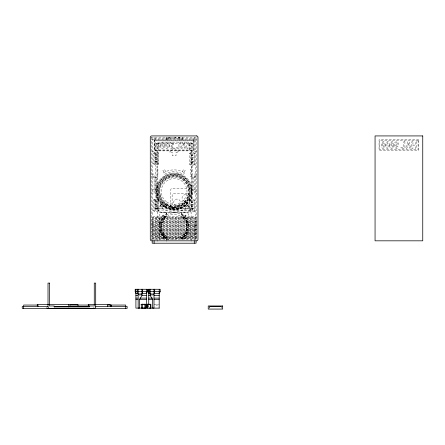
<?xml version="1.0" encoding="UTF-8"?>
<svg xmlns="http://www.w3.org/2000/svg" width="445" height="445" viewBox="0 0 445 445"><rect width="100%" height="100%" fill="white"/><g stroke="black" fill="none" stroke-linecap="round" stroke-linejoin="round"><path stroke-width="0.33" stroke-dasharray="2.23 1.67" d="M155.639 200.044L155.639 210.535L155.639 143.513L158.403 143.507L158.403 150.66M155.639 163.665L155.639 153.175M189.854 143.507L189.854 150.66L189.854 143.507L192.618 143.518L192.618 210.913M191.283 147.106A5.006 5.006 0 0 0 186.277 142.094L162.197 142.094A5.006 5.006 0 0 0 157.191 147.106L157.191 207.42A5.006 5.006 0 0 0 162.197 212.426L186.277 212.426A5.006 5.006 0 0 0 191.283 207.42L191.289 187.718L192.624 187.718M191.289 176.409L191.283 150.66M181.566 238.481L183.001 238.214L187 234.704L188.268 232.051L186.566 230.538L188.691 230.137L188.268 232.051L185.576 233.041L181.566 238.481L181.566 239.477L183.001 238.214L183.112 236.429L185.003 236.462C185.176 233.136 187.078 230.288 187 226.928C187.072 223.969 185.593 221.298 186.26 218.295L181.566 213.144L182.456 217.021M157.174 241.301L157.174 212.12L166.714 212.12L166.714 216.242C159.627 220.764 161.057 229.726 163.276 236.462L165.167 236.429L165.279 238.214L166.714 239.477M166.714 241.301L166.714 238.481L165.279 238.214L161.274 234.704L160.005 232.051L161.713 230.538L159.583 230.137L160.005 232.051L162.698 233.041L163.621 234.376L163.276 236.462L164.394 235.405M165.824 217.021L166.714 213.144L162.019 218.295L160.044 222.394L159.583 224.836L161.274 226.928L159.583 227.49L161.713 230.538M159.989 206.346L160.684 203.821L162.325 202.097L166.947 205.462L171.203 206.903A15.759 15.759 0 0 0 177.088 206.903L181.343 205.462L185.96 202.097L187.606 203.821L188.296 206.346L185.888 208.338A20.743 20.743 0 0 1 175.803 212.009A19.591 19.591 0 0 1 172.488 212.009A20.743 20.743 0 0 1 162.397 208.338L159.989 206.346L161.635 204.622L162.325 202.097M162.397 208.338L163.093 205.812L160.684 203.821M157.402 160.962L157.269 161.285L154.955 161.285L154.821 160.962M157.402 207.826L157.269 208.149L154.955 208.149L154.821 207.826M193.43 161.34L193.297 161.663L190.988 161.663L190.855 161.34M193.43 208.21L193.297 208.533L190.988 208.533L190.855 208.21M161.396 224.447L159.583 224.836L162.108 222.189L162.019 218.295L164.45 218.211L166.714 213.144M182.439 171.681L183.474 169.534L185.192 170.368L184.152 172.515M160.756 205.507C163.843 210.168 161.201 201.079 158.926 207.804L160.422 208.994L162.225 206.725M186.878 224.447L188.691 224.836L186.171 222.189L185.12 219.952L186.26 218.295L188.235 222.394L188.691 224.836L187 226.928L188.691 227.49L186.566 230.538M158.019 164.622L158.737 163.665L158.737 153.175L158.019 152.463L154.204 152.463L153.492 153.175L153.492 163.665L154.204 164.622L158.019 164.622L158.019 152.463M158.019 211.486L158.737 210.535L158.737 200.044L158.019 199.327L154.204 199.327L153.492 200.044L153.492 210.535L154.204 211.486L158.019 211.486L158.019 199.327M194.053 165L194.765 164.049L194.765 153.558L194.053 152.841L190.238 152.841L189.52 153.558L189.52 164.049L190.238 165L194.053 165L194.053 152.841M194.053 211.87L194.765 210.913L194.765 200.428L194.053 199.71L190.238 199.71L189.52 200.428L189.52 210.913L190.238 211.87L194.053 211.87L194.053 199.71M161.274 234.704L162.698 233.041M165.279 238.214L165.941 237.452M191.289 148.836L190.171 148.836L190.171 145.871L187.968 145.871L187.968 148.836L186.844 148.836L186.844 142.061L187.968 142.061L187.968 144.725L190.171 144.725L190.171 142.061L191.289 142.061L191.283 207.42L189.859 208.833L156.974 208.833L156.974 143.507M185.96 202.097L186.655 204.622L185.793 205.412A18.356 18.356 0 0 1 177.182 209.428A17.205 17.205 0 0 1 171.108 209.428A18.356 18.356 0 0 1 162.492 205.412L161.635 204.622M163.093 205.812L167.565 208.316L170.813 209.25A17.828 17.828 0 0 0 177.472 209.25L182.283 207.62L187.606 203.821M160.044 222.394L162.108 222.189M150.983 137.355L197.969 137.355M168.549 138.784L179.708 138.784M151.717 139.263L154.104 139.263M194.154 139.263L196.54 139.263M154.104 139.741L194.154 139.741M154.104 140.214L194.154 140.214M155.633 143.518L192.618 143.518M151.717 151.662L154.104 151.662L154.104 137.355M196.54 151.662L194.154 151.662L194.154 137.355M153.492 153.175L158.737 153.175M189.52 153.558L194.765 153.558M153.492 163.665L158.737 163.665M189.52 164.049L194.765 164.049M156.974 169.289L157.925 169.289L157.925 176.409L156.974 176.409M191.278 169.289L190.327 169.289L190.332 176.409L192.624 176.409M151.717 174.067L154.104 174.067L154.104 193.141L151.717 193.141M196.54 174.067L194.154 174.067L194.154 193.141L196.54 193.141M151.717 176.587L155.055 176.587L155.055 191.033L151.717 191.033M196.54 176.587L193.202 176.587L193.202 191.033L196.54 191.033M156.974 177.366L155.639 177.366L156.306 177.366L156.29 197.391L155.639 197.391L156.974 197.391M152.674 177.778L154.104 177.778M194.154 177.778L195.583 177.778M152.674 189.843L154.104 189.843M194.154 189.843L195.583 189.843M153.492 200.044L158.737 200.044M189.52 200.428L194.765 200.428M153.492 210.535L158.737 210.535M189.52 210.913L194.765 210.913M151.717 217.46L196.54 217.46M151.717 224.135L154.104 224.135L154.104 236.056L166.024 236.056L166.024 238.442M196.54 224.135L194.154 224.135L194.154 236.056L182.233 236.056L182.233 238.442M151.717 238.442L196.54 238.442M150.983 239.393L196.579 239.393L196.54 137.355M139.185 293.567L141.154 293.567M150.699 293.567L152.668 293.567M139.185 295.474L140.498 295.474M151.356 295.474L152.668 295.474M140.114 304.308L140.114 305.12M154.326 304.308L159.165 304.308M191.105 241.301L191.105 212.12L181.566 212.12L181.566 216.242L183.824 218.211L186.26 218.295M186.171 222.189L188.235 222.394M191.289 207.398L192.624 208.088L190.677 210.034L157.586 210.034L155.639 208.088M187.534 205.507C184.97 205.017 186.255 208.41 187.868 208.994L189.359 207.804C186.494 202.447 188.658 207.509 186.066 206.725M183.885 235.405L185.003 236.462L184.658 234.376M156.974 207.403L158.403 208.833M186.655 204.622L188.296 206.346M182.339 237.452L183.001 238.214M185.576 233.041L187 234.704M163.621 234.376L166.714 238.481M181.566 213.144L183.824 218.211L185.12 219.952M162.019 218.295L163.159 219.952M165.64 171.681L164.606 169.534L162.887 170.368L163.927 172.515M160.334 195.127L160.706 196.317M185.198 205.812L185.888 208.338M221.488 307.089L221.488 308.363M209.567 307.089L209.567 308.363M209.423 305.976L209.423 307.946M195.583 238.442L195.583 218.651L152.674 218.651L152.674 238.442M194.154 238.442L194.154 239.393M193.681 140.214L193.681 150.644L154.576 150.644L154.576 140.214M192.963 138.306L192.963 139.741M192.023 153.558L192.023 164.049M192.023 200.428L192.023 210.913M191.956 176.409L191.956 187.718M190.238 152.841L190.238 165M190.238 199.71L190.238 211.87M183.824 215.625L183.824 218.211M182.233 137.355L182.233 139.741M181.994 137.355L181.994 139.741M181.994 239.393L181.994 237.007L166.263 237.007L166.263 239.393M180.898 138.306L180.898 139.741M180.058 142.116L180.058 148.836L176.153 148.836L176.153 147.69L178.94 147.69L178.94 142.116M179.708 137.355L179.708 140.214M179.463 137.355L179.463 137.833L178.384 137.833L178.384 137.355M179.285 137.355L179.285 137.833M178.901 208.833L178.901 207.403L169.361 207.403L169.361 208.833M178.528 137.355L178.528 137.833M175.591 137.355L175.591 137.833L172.883 137.833L172.883 137.355M175.347 137.355L175.347 137.833M173.127 137.355L173.127 137.833M170.09 137.355L170.09 137.833L169.011 137.833L169.011 137.355M169.946 137.355L169.946 137.833M169.189 137.355L169.189 137.833M168.549 137.355L168.549 140.214M167.359 138.306L167.359 139.741M166.263 137.355L166.263 139.741M166.024 137.355L166.024 139.741M164.45 215.625L164.45 218.211M157.508 304.308L157.508 305.12L154.838 305.12L154.838 304.308M156.234 153.175L156.234 163.665M156.234 200.044L156.234 210.535M155.294 138.306L155.294 139.741M154.204 152.463L154.204 164.622M154.204 199.327L154.204 211.486M154.104 238.442L154.104 239.393M151.717 137.355L151.717 239.393M148.797 305.582L148.797 306.85M148.736 305.348L148.736 306.8M169.317 239.977A14.068 14.068 0 0 1 162.609 218.69A14.068 14.068 0 0 1 184.903 217.716A14.068 14.068 0 0 1 180.075 239.505M160.033 239.633A3.338 3.338 0 0 1 159.583 237.964L159.583 215.552A3.338 3.338 0 0 1 162.926 212.215L185.331 212.215A3.338 3.338 0 0 1 188.669 215.552L188.669 237.964A3.338 3.338 0 0 1 188.224 239.633M93.951 307.145A1.43 1.43 0 0 1 93.773 307.673M46.475 307.673A1.43 1.43 0 0 1 46.297 307.145M173.077 208.833A2.386 2.386 0 0 1 170.691 206.447L170.691 190.104A1.908 1.908 0 0 1 172.599 188.196L188.903 188.196A2.386 2.386 0 0 1 191.289 190.577M160.489 145.482L160.361 147.128L159.722 148.519A1.43 1.43 0 0 1 158.681 148.947C153.475 147.223 159.844 136.693 160.489 145.482M164.8 145.482L164.678 147.128L164.033 148.519A1.43 1.43 0 0 1 162.998 148.947C157.786 147.223 164.161 136.693 164.8 145.482M169.117 145.482L168.994 147.128L168.349 148.519A1.43 1.43 0 0 1 167.309 148.947C162.102 147.223 168.477 136.693 169.117 145.482M385.047 145.081L384.925 146.755L384.269 148.168A1.446 1.446 0 0 1 383.217 148.602C377.933 146.844 384.397 136.164 385.047 145.081M389.431 145.081L389.303 146.755L388.646 148.168A1.446 1.446 0 0 1 387.595 148.602C382.311 146.844 388.774 136.164 389.431 145.081M393.808 145.081L393.68 146.755L393.03 148.168A1.446 1.446 0 0 1 391.973 148.602C386.688 146.844 393.152 136.164 393.808 145.081M158.042 144.224L158.042 146.761L158.687 147.873L159.327 146.761L158.965 143.212L158.398 143.212L158.042 144.224M162.358 144.224L162.358 146.761L162.998 147.873L163.643 146.761L163.282 143.212L162.714 143.212L162.358 144.224M166.675 144.224L166.675 146.761L167.314 147.873L167.954 146.761L167.598 143.212L167.031 143.212L166.675 144.224M382.572 143.807L382.572 146.377L383.223 147.506L383.874 146.383L383.507 142.784L382.934 142.784L382.572 143.807M386.95 143.807L386.95 146.377L387.601 147.506L388.251 146.383L387.884 142.784L387.311 142.784L386.95 143.807M391.327 143.807L391.327 146.377L391.978 147.506L392.629 146.383L392.262 142.784L391.689 142.784L391.327 143.807M169.84 144.603C168.533 147.134 172.404 151.178 173.405 147.267L172.376 147.128L172.015 147.835L171.453 147.79L170.902 145.977L171.614 146.511A1.235 1.235 0 0 0 172.504 146.394L172.777 146.205A2.058 2.058 0 0 0 173.394 145.237C174.818 141.922 169.467 140.792 169.84 144.603M394.537 144.186C393.213 146.761 397.14 150.861 398.158 146.894L397.118 146.755L396.745 147.467L396.178 147.423L395.622 145.587L396.345 146.127A1.252 1.252 0 0 0 397.24 146.01L397.519 145.815A2.086 2.086 0 0 0 398.147 144.836C399.593 141.471 394.164 140.32 394.537 144.186M172.471 144.33L172.015 145.521L171.214 145.304L171.058 143.869L171.492 143.195L172.276 143.39L172.471 144.33M397.207 143.913L396.751 145.12L395.933 144.903L395.777 143.446L396.217 142.762L397.012 142.962L397.207 143.913M162.464 215.43C163.048 217.249 163.877 214.145 162.464 215.43M162.464 237.841C163.048 239.66 163.877 236.556 162.464 237.841M184.892 215.43C185.476 217.249 186.31 214.145 184.892 215.43M184.892 237.841C185.476 239.66 186.31 236.556 184.892 237.841M183.512 143.64L182.75 146.155L184.263 146.155L183.512 143.64M408.41 143.212L407.637 145.765L409.178 145.765L408.41 143.212M182.389 147.295L181.905 148.836L180.687 148.836L182.906 142.061L184.091 142.061L186.255 148.836L185.064 148.836L184.608 147.295L182.389 147.295M407.275 146.922L406.78 148.485L405.545 148.485L407.798 141.61L409.005 141.61L411.197 148.485L409.99 148.485L409.522 146.922L407.275 146.922M184.53 172.693L183.574 174.345A19.074 19.074 0 0 0 164.505 174.345L163.549 172.693L166.864 171.147A20.982 20.982 0 0 1 181.215 171.147L184.53 172.693M174.129 148.024L169.361 152.251L172.221 152.251L172.221 155.739L176.036 155.739L176.036 152.251L178.896 152.251L174.129 148.024M195.583 138.306L152.674 138.306L152.674 216.27L195.583 216.27L195.583 138.306M418.728 139.741L379.057 139.741L379.057 150.321L418.728 150.321L418.728 139.741M193.92 139.975L154.343 139.975L154.343 150.883L193.92 150.883L193.92 139.975M418.072 140.398L379.596 140.398L379.596 149.659L418.072 149.659L418.072 140.398M193.03 140.865L155.116 140.865L155.116 149.993L193.03 149.993L193.03 140.865M404.911 141.666L403.776 141.666L403.776 147.328L400.945 147.328L400.945 148.485L404.911 148.485L404.911 141.666M412.938 141.61L411.797 141.61L411.797 148.485L412.938 148.485L412.938 145.476L415.168 145.476L415.168 148.485L416.303 148.485L416.303 141.61L415.168 141.61L415.168 144.314L412.938 144.314L412.938 141.61M187.378 193.219L174.501 193.219A2.386 2.386 0 0 0 172.12 195.6L172.12 208.477A2.386 2.386 0 0 0 174.501 210.858L187.378 210.858A2.386 2.386 0 0 0 189.759 208.477L189.759 195.6A2.386 2.386 0 0 0 187.378 193.219M153.408 217.7L152.457 217.7L152.457 239.154L153.408 239.154L153.408 217.7M156.223 217.7L155.266 217.7L155.266 239.154L156.223 239.154L156.223 217.7M159.082 217.7L158.131 217.7L158.131 239.154L159.082 239.154L159.082 217.7M161.897 217.7L160.94 217.7L160.94 239.154L161.897 239.154L161.897 217.7M164.756 217.7L163.805 217.7L163.805 239.154L164.756 239.154L164.756 217.7M167.57 217.7L166.619 217.7L166.619 239.154L167.57 239.154L167.57 217.7M170.429 217.7L169.478 217.7L169.478 239.154L170.429 239.154L170.429 217.7M173.244 217.7L172.293 217.7L172.293 239.154L173.244 239.154L173.244 217.7M176.103 217.7L175.152 217.7L175.152 239.154L176.103 239.154L176.103 217.7M178.918 217.7L177.967 217.7L177.967 239.154L178.918 239.154L178.918 217.7M181.777 217.7L180.826 217.7L180.826 239.154L181.777 239.154L181.777 217.7M184.592 217.7L183.64 217.7L183.64 239.154L184.592 239.154L184.592 217.7M187.456 217.7L186.499 217.7L186.499 239.154L187.456 239.154L187.456 217.7M190.265 217.7L189.314 217.7L189.314 239.154L190.265 239.154L190.265 217.7M193.13 217.7L192.173 217.7L192.173 239.154L193.13 239.154L193.13 217.7M195.939 217.7L194.988 217.7L194.988 239.154L195.939 239.154L195.939 217.7M196.301 219.608L151.956 219.608L151.956 220.559L196.301 220.559L196.301 219.608M196.301 221.515L151.956 221.515L151.956 222.467L196.301 222.467L196.301 221.515M196.301 223.418L151.956 223.418L151.956 224.375L196.301 224.375L196.301 223.418M196.301 225.326L151.956 225.326L151.956 226.283L196.301 226.283L196.301 225.326M196.301 227.234L151.956 227.234L151.956 228.19L196.301 228.19L196.301 227.234M196.301 229.142L151.956 229.142L151.956 230.098L196.301 230.098L196.301 229.142M196.301 231.05L151.956 231.05L151.956 232.001L196.301 232.001L196.301 231.05M196.301 232.958L151.956 232.958L151.956 233.909L196.301 233.909L196.301 232.958M196.301 234.865L151.956 234.865L151.956 235.817L196.301 235.817L196.301 234.865M196.301 236.773L151.956 236.773L151.956 237.725L196.301 237.725L196.301 236.773M191.478 209.022A1.335 1.335 0 0 0 193.48 207.865A1.335 1.335 0 0 0 191.478 206.708A1.335 1.335 0 0 0 191.478 209.022M191.478 204.633A1.335 1.335 0 0 0 193.48 203.476A1.335 1.335 0 0 0 191.478 202.319A1.335 1.335 0 0 0 191.478 204.633M155.444 208.638A1.335 1.335 0 0 0 157.447 207.481A1.335 1.335 0 0 0 155.444 206.324A1.335 1.335 0 0 0 155.444 208.638M155.444 204.249A1.335 1.335 0 0 0 157.447 203.092A1.335 1.335 0 0 0 155.444 201.941A1.335 1.335 0 0 0 155.444 204.249M162.564 216.17A0.718 0.718 0 0 0 163.638 215.552A0.718 0.718 0 0 0 162.564 214.935A0.718 0.718 0 0 0 162.564 216.17M184.975 216.17A0.718 0.718 0 0 0 186.049 215.552A0.718 0.718 0 0 0 184.975 214.935A0.718 0.718 0 0 0 184.975 216.17M184.975 238.581A0.718 0.718 0 0 0 186.049 237.964A0.718 0.718 0 0 0 184.975 237.346A0.718 0.718 0 0 0 184.975 238.581M162.419 238.47A0.718 0.718 0 0 0 163.615 238.147A0.718 0.718 0 0 0 162.737 237.274A0.718 0.718 0 0 0 162.419 238.47M167.932 237.496A12.399 12.399 0 0 0 186.527 226.761A12.399 12.399 0 0 0 167.932 216.02A12.399 12.399 0 0 0 167.932 237.496M164.95 207.292A18.356 18.356 0 0 0 192.485 191.394A18.356 18.356 0 0 0 164.95 175.497A18.356 18.356 0 0 0 164.95 207.292M166.141 205.228A15.976 15.976 0 0 0 190.104 191.394A15.976 15.976 0 0 0 166.141 177.561A15.976 15.976 0 0 0 166.141 205.228M165.034 205.668A16.927 16.927 0 0 0 191.038 192.129A16.927 16.927 0 0 0 166.313 176.381A16.927 16.927 0 0 0 165.034 205.668M191.478 162.152A1.335 1.335 0 0 0 193.48 160.995A1.335 1.335 0 0 0 191.478 159.838A1.335 1.335 0 0 0 191.478 162.152M191.478 157.769A1.335 1.335 0 0 0 193.48 156.612A1.335 1.335 0 0 0 191.478 155.455A1.335 1.335 0 0 0 191.478 157.769M183.69 200.89A3.338 3.338 0 0 0 188.697 197.997A3.338 3.338 0 0 0 183.69 195.11A3.338 3.338 0 0 0 183.69 200.89M183.69 208.755A3.338 3.338 0 0 0 188.697 205.868A3.338 3.338 0 0 0 183.69 202.976A3.338 3.338 0 0 0 183.69 208.755M175.369 205.273A3.338 3.338 0 0 0 180.375 202.38A3.338 3.338 0 0 0 175.369 199.494A3.338 3.338 0 0 0 175.369 205.273M155.444 161.769A1.335 1.335 0 0 0 157.447 160.617A1.335 1.335 0 0 0 155.444 159.46A1.335 1.335 0 0 0 155.444 161.769M155.444 157.385A1.335 1.335 0 0 0 157.447 156.228A1.335 1.335 0 0 0 155.444 155.071A1.335 1.335 0 0 0 155.444 157.385M165.946 203.143A14.307 14.307 0 0 0 188.396 192.674A14.307 14.307 0 0 0 168.104 178.462A14.307 14.307 0 0 0 165.946 203.143M164.305 205.484A17.166 17.166 0 0 0 191.25 192.919A17.166 17.166 0 0 0 166.892 175.87A17.166 17.166 0 0 0 164.305 205.484M164.989 204.511A15.976 15.976 0 0 0 190.06 192.819A15.976 15.976 0 0 0 167.398 176.949A15.976 15.976 0 0 0 164.989 204.511M166.641 204.433A15.019 15.019 0 0 0 189.169 191.422A15.019 15.019 0 0 0 166.641 178.417A15.019 15.019 0 0 0 166.641 204.433M166.758 204.227A14.78 14.78 0 0 0 188.93 191.422A14.78 14.78 0 0 0 166.758 178.623A14.78 14.78 0 0 0 166.758 204.227M165.946 204.85A15.736 15.736 0 0 0 189.882 191.817A15.736 15.736 0 0 0 166.625 177.605A15.736 15.736 0 0 0 165.946 204.85M166.797 201.997A12.872 12.872 0 0 0 186.978 192.507A12.872 12.872 0 0 0 168.672 179.774A12.872 12.872 0 0 0 166.797 201.997M165.206 206.908A17.883 17.883 0 0 0 192.029 191.422A17.883 17.883 0 0 0 165.206 175.942A17.883 17.883 0 0 0 165.206 206.908M164.85 206.08A17.355 17.355 0 0 0 191.489 192.145A17.355 17.355 0 0 0 166.102 176.048A17.355 17.355 0 0 0 164.85 206.08"/><path stroke-width="0.67" d="M141.71 308.09L145.526 308.09L145.56 304.269L141.71 304.274L141.71 308.09L142.283 308.09L142.283 304.274L142.795 304.269M150.338 308.09L150.338 304.274L149.631 304.269M137.878 293.567L135.909 293.567L135.191 291.659L135.191 289.272L147.351 289.272L147.351 291.659L146.399 293.567L141.81 293.567M150.048 293.567L148.736 293.567L148.018 291.659L148.018 289.272L160.178 289.272L160.178 291.659L159.227 293.567L153.981 293.567M209.567 306.455L221.488 306.455M145.526 308.09L144.992 308.079L144.797 304.269M141.71 304.274L143.184 304.269M148.141 304.274L147.056 304.269L147.056 308.085L147.668 308.09L147.634 304.269L150.872 304.269L150.905 308.09L147.056 308.085M147.089 304.274L147.734 304.274M147.712 304.269L148.33 304.274M135.191 291.659L147.351 291.659M148.018 291.659L160.178 291.659M135.909 295.474L137.878 295.474M141.81 295.474L146.399 295.474M148.736 295.474L150.699 295.474M153.981 295.474L159.227 295.474M135.909 298.106L137.878 298.106M139.841 298.106L146.399 298.106M148.736 298.106L152.668 298.106M153.981 298.106L159.227 298.106M135.909 299.541L137.878 299.541M139.185 299.541L146.399 299.541M148.736 299.541L152.668 299.541M153.981 299.541L159.227 299.541M144.497 304.269L144.302 304.274M47.977 306.477L22.25 306.477L22.25 308.385L127.148 308.385L127.148 306.477L95.18 306.477M54.223 306.477L89.623 306.477M148.736 308.124L159.227 308.124M144.653 304.274L145.56 304.269M196.061 240.823L196.061 243.209L152.196 243.209L152.196 240.823M194.281 240.823L194.281 243.209M159.227 289.272L159.165 308.124M154.699 289.228L154.699 291.614L153.987 294.262L150.171 294.262L149.453 291.614L149.453 289.228M154.104 240.823L154.104 243.209M153.987 289.228L153.987 308.079L152.557 308.079L152.557 299.502L150.171 295.43L150.171 289.228M148.736 289.272L148.736 304.819M146.399 289.272L146.399 308.124L135.909 308.124L135.909 289.272M146.338 304.308L146.338 308.124M142.684 289.228L142.684 291.614L141.972 294.262L138.156 294.262L137.438 291.614L137.438 289.228M141.972 289.228L141.972 295.43L139.585 299.502L139.585 308.079L138.156 308.079L138.156 289.228M125.718 308.385L125.718 305.048L107.334 305.048L107.334 306.477M111.417 305.048L111.417 306.477M110.827 305.048L110.827 306.477M110.221 305.765L110.221 304.569L88.288 304.569L88.288 305.765M89.006 306.477L89.006 305.048L69.932 305.048L69.932 306.477M77.992 305.765L77.992 304.569L37.269 304.569L37.269 305.765M68.741 304.569L68.741 306.955M54.195 306.477L54.195 306.955M37.986 306.477L37.986 305.048L23.68 305.048L23.68 308.385M47.71 308.385A1.43 1.43 0 0 1 46.998 308.196M93.25 308.196A1.43 1.43 0 0 1 92.532 308.385M196.54 135.925L151.717 135.925A1.43 1.43 0 0 0 150.288 137.355L150.288 239.393A1.43 1.43 0 0 0 151.717 240.823L196.54 240.823A1.43 1.43 0 0 0 197.969 239.393L197.969 137.355A1.43 1.43 0 0 0 196.54 135.925M422.75 135.925L375.063 135.925L375.063 240.823L422.75 240.823L422.75 135.925M49.445 283.092L48.015 283.092L48.015 306.933A1.43 1.43 0 0 0 49.445 308.363L94.268 308.363A1.43 1.43 0 0 0 95.697 306.933L95.697 283.092L94.268 283.092L94.268 305.976L89.501 305.976L89.501 306.933L54.218 306.933L54.218 305.976L49.445 305.976L49.445 283.092M222.678 305.976L208.232 305.976L208.232 309.075L222.678 309.075L222.678 305.976"/></g></svg>
